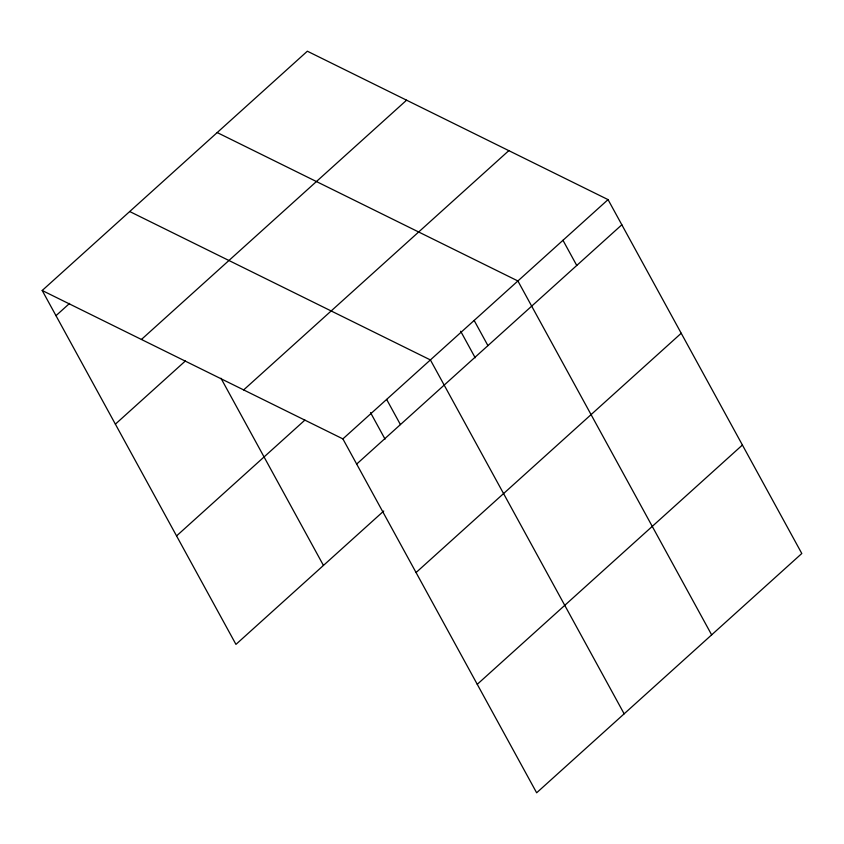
<?xml version="1.0" encoding="UTF-8"?>
<svg xmlns="http://www.w3.org/2000/svg" width="844" height="844" viewBox="0 0 844 844"><rect width="100%" height="100%" fill="white"/><g stroke="black" fill="none" stroke-linecap="round" stroke-linejoin="round"><path stroke-width="1.27" d="M42.2 290.494L307.353 51.21L608.049 199.617L801.8 553.506L536.647 792.79L342.886 438.891L42.2 290.494L235.951 644.383L383.735 511.031M55.989 315.677L69.598 303.386M141.423 339.467L406.586 100.183M115.375 424.152L185.374 360.979M243.663 389.917L508.816 150.643M176.565 535.908L304.895 420.101M342.886 438.891L608.049 199.617M356.674 464.073L621.838 224.789M416.06 572.548L681.224 333.264M477.25 684.315L742.414 445.031M217.203 132.571L517.899 280.968L711.65 634.867M129.702 211.527L430.398 359.934L624.149 713.824M562.969 240.287L576.758 265.47M474.149 320.446L487.927 345.629M460.676 331.249L475.204 357.793M386.636 399.412L400.425 424.595M370.516 412.611L385.054 439.144M220.98 378.26L323.452 565.427"/></g></svg>
